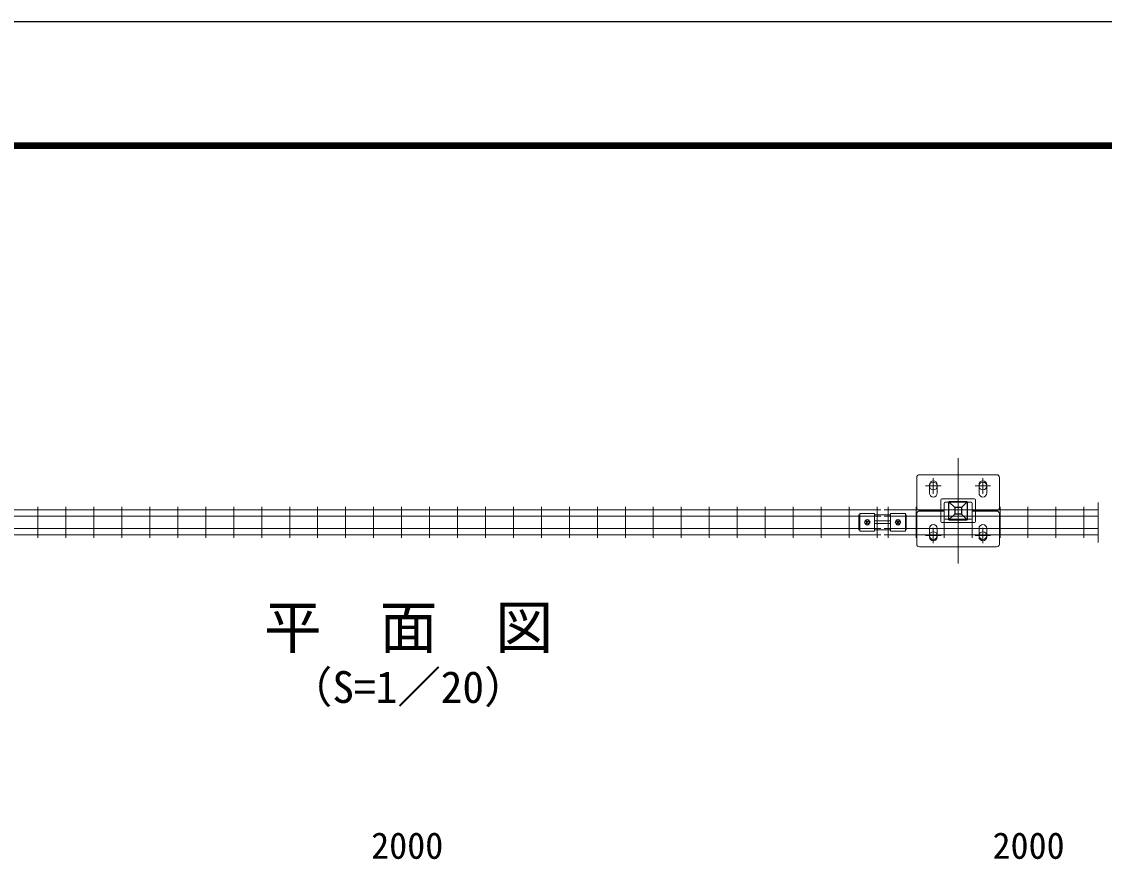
# Model space of a CAD drawing. Units: millimetres, scale not verified. Extents: x -396 to 8004, y -2970 to 2970.
# Drawn here: x 1104 to 3069, y 1449 to 2970 of the extents above; entities that cross this region are included whole.
import ezdxf
from ezdxf.enums import TextEntityAlignment as Align

# ---------------------------------------------------------------- set-up
doc = ezdxf.new("R2010")
doc.units = ezdxf.units.MM
doc.header["$LTSCALE"] = 20
doc.linetypes.add('USER1', pattern=[50.8, 31.75, -6.35, 6.35, -6.35])
for name, color, linetype, lineweight in [('0-2_D-STR-DIM', 7, 'Continuous', 13), ('0-3_D-STR3', 3, 'Continuous', 13), ('0-4_D-BMK', 2, 'USER1', 13), ('0-6_D-STR2', 7, 'Continuous', 13), ('0-C_LAYER04', 7, 'Continuous', 25), ('0-D_LAYER05', 3, 'Continuous', 25), ('1-0_D-TTL', 7, 'Continuous', 25)]:
    doc.layers.add(name, color=color, linetype=linetype, lineweight=lineweight)
doc.layers.add('0-9_D-TTL-TXT', color=7, linetype='Continuous')
doc.styles.add('ＭＳ ゴシック', font='')
doc.styles.get('ＭＳ ゴシック').set_extended_font_data('MS Gothic')

# ---------------------------------------------------------------- blocks, each defined once
blk = doc.blocks.new('ベースプレート部品\u3000平面図')
at = {"layer": '0-3_D-STR3'}
for p, q in [((-13176.5, 106918.2), (-15976.5, 106918.2)), ((-16076.5, 106818.2), (-16076.5, 105718.2)), ((-15616.5, 106248.2), (-15616.5, 106558.2)), ((-15336.5, 106248.2), (-15336.5, 106558.2)), ((-13816.5, 106248.2), (-13816.5, 106558.2)), ((-13536.5, 106248.2), (-13536.5, 106558.2)), ((-13076.5, 105718.2), (-13076.5, 106818.2)), ((-15206.5, 105618.2), (-15206.5, 105998.2)), ((-13986.5, 106038.2), (-15166.5, 106038.2)), ((-15086.5, 105618.2), (-15086.5, 105878.2)), ((-14106.5, 105918.2), (-15046.5, 105918.2)), ((-14066.5, 105618.2), (-14066.5, 105878.2)), ((-13946.5, 105998.2), (-13946.5, 105618.2)), ((-15976.5, 105618.2), (-15084.8, 105618.2)), ((-14064.8, 105618.2), (-13176.5, 105618.2))]:
    blk.add_line(p, q, dxfattribs=at)
for centre, radius, start, end in [((-15976.5, 106818.2), 100, 90, 180), ((-13176.5, 106818.2), 100, 0, 90), ((-15476.5, 106558.2), 140, 0, 180), ((-13676.5, 106558.2), 140, 0, 180), ((-15476.5, 106248.2), 140, 180, 0), ((-13676.5, 106248.2), 140, 180, 0), ((-15166.5, 105998.2), 40, 90, 180), ((-15046.5, 105878.2), 40, 90, 180), ((-14106.5, 105878.2), 40, 0, 90), ((-13986.5, 105998.2), 40, 0, 90), ((-15976.5, 105718.2), 100, 180, 270), ((-13176.5, 105718.2), 100, 270, 0)]:
    blk.add_arc(centre, radius, start, end, dxfattribs=at)

msp = doc.modelspace()

# ---------------------------------------------------------------- linework, layer by layer
at = {"layer": '0-2_D-STR-DIM'}
msp.add_line((3057.83, 2096.6), (3057.83, 2024.4), dxfattribs=at)
at = {"layer": '0-3_D-STR3'}
for p, q in [((2623.53, 2074.41), (2623.53, 2047.41)), ((2625.03, 2074.41), (2623.53, 2074.41)), ((2625.03, 2076.99), (2652.03, 2076.99)), ((2625.03, 2076.99), (2625.03, 2044.83)), ((2635.98, 2065.33), (2633.43, 2060.91)), ((2641.08, 2065.33), (2635.98, 2065.33)), ((2636.41, 2063.74), (2637.82, 2062.33)), ((2640.65, 2063.74), (2639.24, 2062.33)), ((2641.08, 2065.33), (2643.63, 2060.91)), ((2652.03, 2076.99), (2652.03, 2044.83)), ((2681.03, 2074.41), (2652.03, 2074.41)), ((2653.03, 2063.41), (2680.03, 2063.41)), ((2681.03, 2076.99), (2681.03, 2044.83)), ((2681.03, 2076.99), (2708.03, 2076.99)), ((2691.98, 2065.33), (2689.43, 2060.91)), ((2697.08, 2065.33), (2691.98, 2065.33)), ((2692.41, 2063.74), (2693.82, 2062.33)), ((2696.65, 2063.74), (2695.24, 2062.33)), ((2697.08, 2065.33), (2699.63, 2060.91)), ((2708.03, 2076.99), (2708.03, 2044.83)), ((2709.53, 2074.41), (2708.03, 2074.41)), ((2709.53, 2047.41), (2709.53, 2074.41)), ((2623.53, 2047.41), (2625.03, 2047.41)), ((2625.03, 2044.83), (2652.03, 2044.83)), ((2635.98, 2056.5), (2633.43, 2060.91)), ((2635.7, 2063.03), (2637.12, 2061.62)), ((2635.7, 2058.79), (2637.12, 2060.21)), ((2641.08, 2056.5), (2635.98, 2056.5)), ((2636.41, 2058.08), (2637.82, 2059.5)), ((2640.65, 2058.08), (2639.24, 2059.5)), ((2641.36, 2063.03), (2639.94, 2061.62)), ((2641.36, 2058.79), (2639.94, 2060.21)), ((2641.08, 2056.5), (2643.63, 2060.91)), ((2652.03, 2047.41), (2681.03, 2047.41)), ((2653.03, 2058.41), (2680.03, 2058.41)), ((2681.03, 2044.83), (2708.03, 2044.83)), ((2691.98, 2056.5), (2689.43, 2060.91)), ((2691.7, 2063.03), (2693.12, 2061.62)), ((2691.7, 2058.79), (2693.12, 2060.21)), ((2697.08, 2056.5), (2691.98, 2056.5)), ((2692.41, 2058.08), (2693.82, 2059.5)), ((2696.65, 2058.08), (2695.24, 2059.5)), ((2697.36, 2063.03), (2695.94, 2061.62)), ((2697.36, 2058.79), (2695.94, 2060.21)), ((2697.08, 2056.5), (2699.63, 2060.91)), ((2708.03, 2047.41), (2709.53, 2047.41))]:
    msp.add_line(p, q, dxfattribs=at)
for centre, radius in [((2758.49, 2126.81), 7), ((2848.49, 2126.81), 7), ((2638.53, 2060.91), 4.41), ((2694.53, 2060.91), 4.41), ((2758.49, 2036.81), 7), ((2848.49, 2036.81), 7)]:
    msp.add_circle(centre, radius, dxfattribs=at)
for centre, radius, start, end in [((2636.06, 2063.39), 0.5, 44.99953, 224.99952), ((2638.53, 2062.16), 3.75, 57.53826, 122.46174), ((2641.01, 2063.39), 0.5, 315, 135), ((2653.03, 2060.91), 2.5, 90, 113.57818), ((2680.03, 2060.91), 2.5, 66.42182, 90), ((2692.06, 2063.39), 0.5, 44.99953, 224.99952), ((2694.53, 2062.16), 3.75, 57.53826, 122.46174), ((2697.01, 2063.39), 0.5, 315, 135), ((2636.06, 2058.44), 0.5, 135, 314.99998), ((2638.53, 2059.66), 3.75, 237.53826, 302.46174), ((2636.41, 2060.91), 1, 314.99999, 45), ((2638.53, 2063.03), 1, 225.00001, 314.99999), ((2638.53, 2058.79), 1, 45, 135), ((2640.65, 2060.91), 1, 135, 225.00001), ((2641.01, 2058.44), 0.5, 225.00001, 44.99999), ((2653.03, 2060.91), 2.5, 246.42182, 270), ((2680.03, 2060.91), 2.5, 270, 293.57818), ((2692.06, 2058.44), 0.5, 135, 314.99998), ((2694.53, 2059.66), 3.75, 237.53826, 302.46174), ((2692.41, 2060.91), 1, 314.99999, 45), ((2694.53, 2063.03), 1, 225.00001, 314.99999), ((2694.53, 2058.79), 1, 45, 135), ((2696.65, 2060.91), 1, 135, 225.00001), ((2697.01, 2058.44), 0.5, 225.00001, 44.99999)]:
    msp.add_arc(centre, radius, start, end, dxfattribs=at)
at = {"layer": '0-4_D-BMK'}
for p, q in [((2803.49, 2177.61), (2803.49, 1986.01)), ((2744.49, 2126.81), (2772.49, 2126.81)), ((2758.49, 2140.81), (2758.49, 2112.81)), ((2834.49, 2126.81), (2862.49, 2126.81)), ((2848.49, 2140.81), (2848.49, 2112.81)), ((2758.49, 2022.81), (2758.49, 2050.81)), ((2848.49, 2022.81), (2848.49, 2050.81)), ((2744.49, 2036.81), (2772.49, 2036.81)), ((2834.49, 2036.81), (2862.49, 2036.81))]:
    msp.add_line(p, q, dxfattribs=at)
at = {"layer": '0-6_D-STR2'}
for p, q in [((669.53, 2083.51), (2663.53, 2083.51)), ((1133.43, 2088.91), (1133.43, 2032.91)), ((1184.2, 2088.91), (1184.2, 2032.91)), ((1234.97, 2088.91), (1234.97, 2032.91)), ((1285.74, 2088.91), (1285.74, 2032.91)), ((1336.51, 2088.91), (1336.51, 2032.91)), ((1387.28, 2088.91), (1387.28, 2032.91)), ((1438.04, 2088.91), (1438.04, 2032.91)), ((1488.81, 2088.91), (1488.81, 2032.91)), ((1539.58, 2088.91), (1539.58, 2032.91)), ((1590.35, 2088.91), (1590.35, 2032.91)), ((1641.12, 2088.91), (1641.12, 2032.91)), ((1691.89, 2088.91), (1691.89, 2032.91)), ((1742.66, 2088.91), (1742.66, 2032.91)), ((1793.43, 2088.91), (1793.43, 2032.91)), ((1844.2, 2088.91), (1844.2, 2032.91)), ((1894.97, 2088.91), (1894.97, 2032.91)), ((1945.74, 2088.91), (1945.74, 2032.91)), ((1996.51, 2088.91), (1996.51, 2032.91)), ((2047.28, 2088.91), (2047.28, 2032.91)), ((2098.04, 2088.91), (2098.04, 2032.91)), ((2148.81, 2088.91), (2148.81, 2032.91)), ((2199.58, 2088.91), (2199.58, 2032.91)), ((2250.35, 2088.91), (2250.35, 2032.91)), ((2301.12, 2088.91), (2301.12, 2032.91)), ((2351.89, 2088.91), (2351.89, 2032.91)), ((2402.66, 2088.91), (2402.66, 2032.91)), ((2453.43, 2088.91), (2453.43, 2032.91)), ((2504.2, 2088.91), (2504.2, 2032.91)), ((2554.97, 2088.91), (2554.97, 2032.91)), ((2605.74, 2088.91), (2605.74, 2032.91)), ((2656.56, 2088.91), (2656.56, 2032.91)), ((2669.53, 2083.51), (3057.83, 2083.51)), ((2676.51, 2088.91), (2676.51, 2032.91)), ((2727.28, 2088.91), (2727.28, 2032.91)), ((2778.04, 2088.91), (2778.04, 2032.91)), ((2828.81, 2088.91), (2828.81, 2032.91)), ((2879.58, 2088.91), (2879.58, 2032.91)), ((2930.35, 2088.91), (2930.35, 2032.91)), ((2981.12, 2088.91), (2981.12, 2032.91)), ((3031.89, 2088.91), (3031.89, 2032.91)), ((708.03, 2072.21), (2663.53, 2072.21)), ((2652.03, 2072.21), (2663.53, 2072.21)), ((2669.53, 2072.21), (3057.83, 2072.21)), ((2669.53, 2072.21), (2681.03, 2072.21)), ((708.03, 2049.61), (2663.53, 2049.61)), ((2652.03, 2049.61), (2663.53, 2049.61)), ((2669.53, 2049.61), (3057.83, 2049.61)), ((2669.53, 2049.61), (2681.03, 2049.61)), ((669.53, 2038.31), (2663.53, 2038.31)), ((2669.53, 2038.31), (3057.83, 2038.31))]:
    msp.add_line(p, q, dxfattribs=at)
at = {"layer": '0-C_LAYER04'}
for p, q in [((2819.99, 2098.31), (2786.99, 2098.31)), ((2786.99, 2065.31), (2786.99, 2098.31)), ((2797.49, 2087.81), (2786.99, 2098.31)), ((2809.49, 2087.81), (2819.99, 2098.31)), ((2819.99, 2098.31), (2819.99, 2065.31)), ((2797.49, 2075.81), (2786.99, 2065.31)), ((2786.99, 2065.31), (2819.99, 2065.31)), ((2819.99, 2065.31), (2809.49, 2075.81))]:
    msp.add_line(p, q, dxfattribs=at)
at = {"layer": '0-D_LAYER05'}
for p, q in [((2809.49, 2087.81), (2797.49, 2087.81)), ((2797.49, 2087.81), (2797.49, 2075.81)), ((2809.49, 2087.81), (2809.49, 2075.81)), ((2809.49, 2075.81), (2797.49, 2075.81))]:
    msp.add_line(p, q, dxfattribs=at)
at = {"layer": '1-0_D-TTL', "color": 2}
msp.add_lwpolyline([(-396.06, 2970), (8003.94, 2970), (8003.94, -2970), (-396.06, -2970)], close=True, dxfattribs=at)
at = {"layer": '1-0_D-TTL'}
for points in [[(-126.06, 2750), (7733.94, 2750), (7733.94, -2750), (-126.06, -2750)], [(-123.56, 2747.5), (7731.44, 2747.5), (7731.44, -2747.5), (-123.56, -2747.5)], [(-121.06, 2745), (7728.94, 2745), (7728.94, -2745), (-121.06, -2745)], [(-118.56, 2742.5), (7726.44, 2742.5), (7726.44, -2742.5), (-118.56, -2742.5)], [(-116.06, 2740), (7723.94, 2740), (7723.94, -2740), (-116.06, -2740)]]:
    msp.add_lwpolyline(points, close=True, dxfattribs=at)

# ---------------------------------------------------------------- block references
at = {"layer": '0-3_D-STR3', "xscale": 0.05, "yscale": 0.05}
msp.add_blockref('ベースプレート部品\u3000平面図', (3532.31, -3198.6), dxfattribs=at)
at = {"layer": '0-3_D-STR3', "xscale": -0.05, "yscale": 0.05, "rotation": 180}
msp.add_blockref('ベースプレート部品\u3000平面図', (3532.31, 7362.22), dxfattribs=at)

# ---------------------------------------------------------------- texts
at = {"layer": '0-2_D-STR-DIM', "style": 'ＭＳ ゴシック'}
for p in [(1738.24, 1435.38), (2865.97, 1435.38)]:
    msp.add_text('2000', height=48.09, dxfattribs=at).set_placement(p, align=Align.BOTTOM_LEFT)
at = {"layer": '0-9_D-TTL-TXT', "style": 'ＭＳ ゴシック'}
for s, height, p in [('平\u3000面\u3000図', 76.98, (1543.59, 1808.72)), ('（S=1／20）', 57.77, (1589.07, 1715.52))]:
    msp.add_text(s, height=height, dxfattribs=at).set_placement(p, align=Align.BOTTOM_LEFT)

doc.saveas('drawing.dxf')
